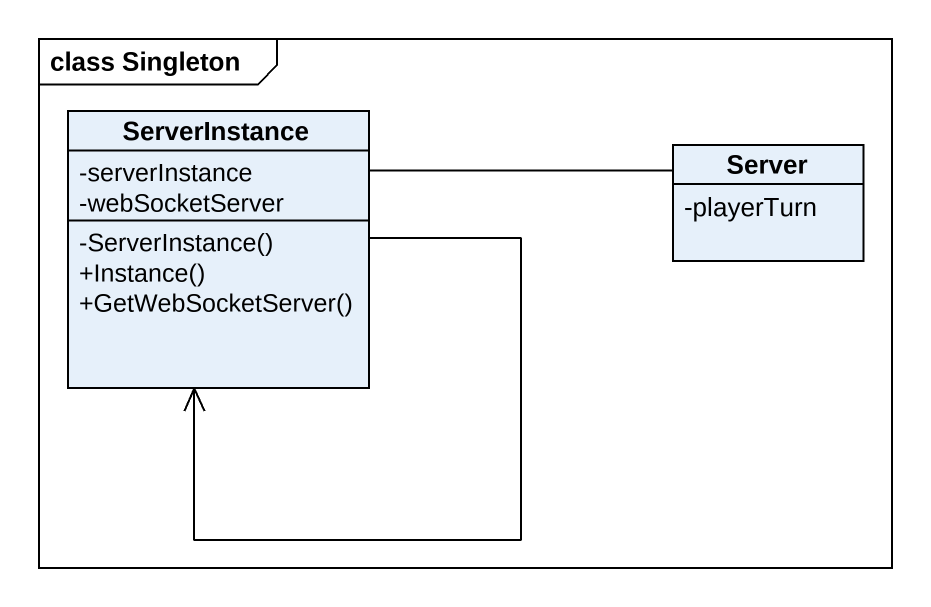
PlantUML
@startuml
mainframe class Singleton
hide circle
hide empty members
skinparam classAttributeIconSize 0
class ServerInstance {
  -serverInstance
  -webSocketServer
  -ServerInstance()
  +Instance()
  +GetWebSocketServer()
}
class Server {
  -playerTurn
}
ServerInstance --> ServerInstance
ServerInstance -right- Server
@enduml
